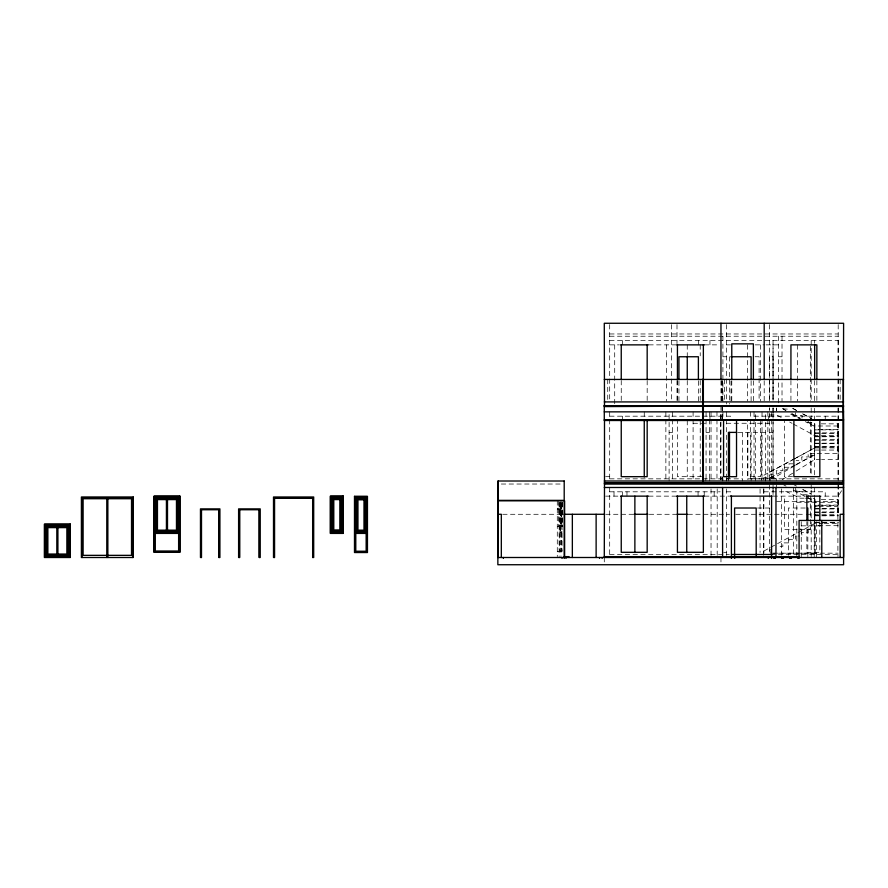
<?xml version="1.0" encoding="UTF-8"?>
<svg xmlns="http://www.w3.org/2000/svg" width="888" height="888" viewBox="0 0 888 888"><rect width="100%" height="100%" fill="white"/><g stroke="black" fill="none" stroke-linecap="round" stroke-linejoin="round"><path stroke-width="0.67" stroke-dasharray="4.44 3.33" d="M722.477 410.733L722.477 408.491M769.585 410.556L769.585 407.969L769.585 479.22M769.585 400.832L769.585 356.754L773.048 356.754L773.048 400.832L773.048 340.548L773.048 400.155M773.048 411.854L773.048 407.969L773.048 420.89M776.567 407.969L776.567 410.556L776.567 405.372M814.64 518.725L814.862 499.467L814.862 520.923M814.862 518.725L814.862 499.467M814.862 423.842L814.862 448.163L814.651 423.842L814.862 430.502M841.569 490.731L838.194 496.137L821.145 496.137M782.295 479.631L795.004 471.772M796.159 471.062L814.651 459.64L820.19 459.64M794.56 465.823L774.469 477.566L763.591 477.566M795.737 465.134L814.651 454.09M769.585 472.316L792.729 459.784M793.95 459.118L814.651 447.907L838.117 447.907M763.891 551.037L814.651 523.532L822.932 523.532M795.193 458.386L763.591 475.402L763.891 480.008M796.414 457.731L814.651 447.907M770.473 477.566L795.149 464.957M796.381 464.335L817.36 453.624L837.895 453.624L837.895 423.842M609.69 333.966L838.194 333.966M609.69 336.23L838.194 336.23M609.69 340.548L838.194 340.548M609.69 344.866L619.391 344.866M648.828 344.866L676.212 344.866M704.406 344.866L718.825 344.866M726.373 344.866L730.491 344.866M755.211 344.866L764.823 344.866M766.2 344.866L778.554 344.866M722.91 356.754L726.373 356.754M755.1 356.754L759.107 356.754L759.107 377.012M778.554 356.754L782.017 356.754M782.905 408.813L789.254 409.246M769.585 414.951L776.567 414.951L782.517 418.17M609.69 416.183L722.91 416.183M726.373 416.183L730.691 416.183L730.691 420.501M754.034 416.183L838.194 416.183M807.403 422.566L814.629 422.999M693.095 423.265L706.06 423.265M726.373 423.265L771.705 423.265M821.278 423.842L838.117 423.842M838.183 425.996L813.763 425.996L805.261 421.634M838.183 429.437L814.629 429.437L814.629 425.996L806.304 421.489M814.629 429.87L820.179 429.87M821.567 429.87L838.183 429.87M669.108 432.389L672.571 432.389M706.06 432.389L709.512 432.389M737.606 432.389L761.416 432.389L761.416 479.653M762.026 432.389L765.489 432.389M769.585 432.389L773.048 432.389M814.629 432.878L838.194 432.878M814.64 433.311L820.179 433.311M821.567 433.311L838.194 433.311M793.217 423.976L814.629 435.575L838.183 435.575L838.194 459.64L821.578 459.64M814.64 436.319L838.194 436.319M814.64 436.752L820.179 436.752M821.567 436.752L838.194 436.752M814.64 439.749L838.194 439.749M814.64 440.182L820.179 440.182M821.567 440.182L838.194 440.182M814.64 443.19L838.194 443.19M814.64 443.623L820.179 443.623M821.567 443.623L838.194 443.623M814.64 446.631L838.194 446.631M814.64 447.064L820.19 447.064M821.567 447.064L838.194 447.064M814.651 450.061L820.19 450.061M821.578 450.061L838.194 450.061M814.651 453.502L808.002 453.502L808.302 456.943L801.653 456.943L801.953 460.384L796.114 460.384M792.917 463.814L788.966 463.814L789.265 467.255L782.617 467.255L782.927 470.696L776.279 470.696L776.578 474.125L769.929 474.125L770.24 481.007M605.627 476.678L609.69 476.678M701.997 476.678L677.433 476.678L677.433 420.501M792.584 476.678L784.393 476.678L784.393 420.501M609.69 478.843L742.346 478.843M747.874 478.843L838.194 478.843M726.373 478.843L729.503 478.843M751.115 478.843L776.567 478.843L776.567 481.007M501.32 484.027L560.739 484.027M609.69 491.808L720.157 491.808M726.373 491.808L730.691 491.808L730.691 496.137M763.891 491.808L825.23 491.808L825.23 496.137M807.325 494.76L801.942 494.76L802.241 491.319L795.604 491.319L795.604 488.311M605.627 496.137L619.547 496.137M648.662 496.137L676.567 496.137M704.539 496.137L729.614 496.137M773.048 496.137L805.172 496.137M804.128 498.19L800.188 498.19L783.216 490.154M805.438 498.19L814.629 498.623M821.278 499.467L838.117 499.467M776.567 501.631L838.183 501.631M796.814 502.286L838.072 502.286M560.961 503.185L562.037 503.185M838.183 505.072L814.629 505.072L814.629 501.631L792.029 489.388M814.629 505.505L820.179 505.505M821.567 505.505L838.183 505.505M814.651 506.371L817.415 506.371M818.803 506.371L838.194 506.371M757.553 508.014L773.048 508.014M805.25 508.014L788.389 508.014L788.389 555.289M557.287 508.258L560.961 508.258M814.629 508.502L838.194 508.502M814.64 508.935L820.179 508.935M821.567 508.935L838.194 508.935L838.194 511.943L814.64 511.943M557.287 509.335L560.961 509.335M814.64 512.376L820.179 512.376M821.567 512.376L838.194 512.376M502.697 514.285L562.859 514.285M605.727 514.285L633.388 514.285M649.295 514.285L676.256 514.285M688.011 514.285L729.503 514.285M735.73 514.285L804.872 514.285M806.26 514.285L838.072 514.285M814.64 515.384L838.194 515.384M814.64 515.817L820.179 515.817M821.567 515.817L838.194 515.817M814.64 522.255L838.194 522.255M814.64 522.688L838.194 522.688M824.219 523.532L838.117 523.532M560.961 523.998L562.037 523.998M560.306 525.086L562.681 525.086M838.194 525.696L814.64 525.696L814.651 529.137L808.002 529.137M801.242 525.84L821.777 525.84M558.796 526.162L562.848 526.162M557.287 526.384L562.848 526.384M799.089 529.082L801.242 529.082M808.002 529.57L808.302 532.567L801.653 532.567L801.953 536.008L797.924 536.008M559.695 531.59L562.071 531.59M559.695 532.667L562.071 532.667M796.58 536.008L795.315 536.008L795.615 539.449L788.966 539.449L789.265 542.89L782.617 542.89L782.927 546.32L777.544 546.32M770.729 549.761L769.929 549.761L770.24 553.202M559.695 550.505L562.071 550.505M557.287 551.581L562.182 551.581M723.676 552.314L726.373 552.314M770.951 553.202L814.651 553.202M773.481 553.191L838.117 553.169M609.69 554.478L729.337 554.478M770.695 554.478L838.194 554.478M790.686 414.152L799.189 418.514M792.729 408.369L797.491 410.944M803.44 414.174L811.765 418.681M782.517 408.602L786.08 410.534M792.029 413.753L800.354 418.27M789.654 422.033L792.029 423.321M803.44 489.799L810.578 493.673M783.704 484.87L786.08 486.158M792.884 408.502L796.514 410.489M802.552 413.786L811.022 418.415M794.094 484.793L796.514 486.113M802.552 489.421L811.022 494.05M783.216 409.068L785.636 410.411M791.674 413.786L800.144 418.514M814.629 435.575L814.651 459.64M769.385 478.843L769.385 480.996M840.148 379.442L840.148 400.599M838.194 324.597L838.194 401.254M838.194 407.969L838.194 481.007M838.194 484.892L838.194 513.164M838.117 340.548L838.117 401.187M838.117 408.08L838.117 479.609M838.117 484.404L838.117 513.308M837.895 499.467L837.895 553.169M837.983 554.478L837.983 556.632M825.23 416.183L825.23 420.501M819.835 522.166L819.835 552.314L806.87 552.314L806.87 522.166M816.86 380.497L816.86 401.054M816.372 521.811L816.372 557.498M815.295 525.84L815.295 556.121M814.651 340.548L814.651 343.323M814.651 380.619L814.651 401.343M814.651 408.258L814.651 477.344M814.651 487.379L814.651 556.632M814.207 521.811L814.207 557.498M811.188 340.548L811.188 400.111M811.188 407.969L811.188 420.89M811.188 422.277L811.188 474.914M811.188 484.604L811.188 488.766M811.188 490.143L811.188 520.623M811.188 522.011L811.188 556.632M810.322 346.242L810.322 401.054M810.322 421.867L810.322 475.313M810.322 496.137L810.322 529.481L784.393 529.481L784.393 496.137M808.291 419.558L808.291 422.566M808.291 495.193L808.291 498.19M807.836 521.522L807.836 556.632M801.942 418.126L802.241 415.684L795.604 415.684L795.604 412.687M801.242 521.678L801.242 557.498M797.357 344.866L797.357 401.054M796.814 489.954L796.814 556.632M793.361 487.49L793.361 556.632M790.931 380.497L790.931 401.054M782.017 336.23L782.017 401.321M781.362 488.866L781.362 555.255M778.554 336.23L778.554 404.029M776.567 484.892L776.567 487.49M773.048 408.469L773.048 418.181M773.048 419.558L773.048 479.176M773.048 487.49L773.048 495.271M773.048 422.277L773.048 479.22M773.048 484.604L773.048 488.766M773.048 490.143L773.048 495.693M771.317 411.854L771.317 479.62M769.585 324.597L769.585 401.254M769.585 484.892L769.585 553.202M768.509 416.183L768.509 420.501M767.865 411.854L767.865 479.62M765.7 478.843L765.7 481.007M765.489 414.618L765.489 481.007M764.191 380.741L764.191 401.265M763.891 488.866L763.891 553.202M763.525 488.866L763.525 555.255M762.026 411.854L762.026 481.007M761.815 478.843L761.815 481.007M760.616 344.866L760.616 401.054M760.616 420.501L760.616 476.678L747.652 476.678L747.652 420.501M760.073 488.866L760.073 552.491M759.107 378.366L759.107 401.321M755.544 414.618L755.544 481.007M754.034 411.854L754.034 479.62M753.379 380.763L753.379 401.276M751.115 381.063L751.115 401.321M751.115 432.389L751.115 481.007M750.571 411.854L750.571 479.62M747.874 432.389L747.874 479.653M747.652 344.866L747.652 401.054M742.346 432.389L742.346 480.996M731.779 380.763L731.779 401.276M731.013 381.063L731.013 401.321M729.503 356.754L729.503 404.029M728.426 478.299L728.426 481.007M726.373 324.597L726.373 403.996M726.373 411.854L726.373 481.007M726.373 488.866L726.373 556.632M724.43 379.442L724.43 400.599M722.91 336.23L722.91 401.321M722.91 411.854L722.91 420.501M722.91 478.843L722.91 481.007M722.699 478.843L722.699 481.007M722.477 380.741L722.477 401.265M722.477 406.46L722.477 410.511M722.477 414.496L722.477 420.002M722.477 476.867L722.477 479.631M722.044 380.741L722.044 401.265M722.044 406.238L722.044 410.733M722.044 414.496L722.044 420.002M722.044 476.867L722.044 479.631M721.4 380.763L721.4 400.599M720.967 380.741L720.967 401.265M720.967 406.46L720.967 410.511M720.967 414.496L720.967 419.791M720.967 421.867L720.967 479.631M720.967 557.498L720.967 563.392M720.434 414.618L720.434 479.62M717.193 488.866L717.193 555.255M716.971 411.854L716.971 479.62M714.163 491.808L714.163 496.137M711.033 411.854L711.033 481.007M711.033 488.866L711.033 556.632M709.945 340.548L709.945 344.866M709.945 416.183L709.945 420.501M709.734 478.843L709.734 481.007M709.512 411.854L709.512 481.007M706.06 411.854L706.06 481.007M705.849 478.843L705.849 481.007M704.217 491.808L704.217 496.137M700.221 344.866L700.221 355.833M700.221 380.497L700.221 401.054M700.221 420.501L700.221 476.678M698.39 340.548L698.39 344.866M698.39 381.063L698.39 404.029M698.068 491.808L698.068 496.137M693.095 411.854L693.095 479.62M687.257 344.866L687.257 355.833M687.257 380.497L687.257 401.054M687.257 420.501L687.257 476.678M678.943 381.063L678.943 401.321M677.433 380.497L677.433 401.054M677 324.597L677 343.578M677 380.486L677 401.254M672.571 411.854L672.571 479.653M671.594 324.631L671.594 401.276M669.108 414.618L669.108 481.007M666.566 344.866L666.566 401.254M665.867 411.854L665.867 479.62M647.174 380.497L647.174 401.054M644.255 411.854L644.255 418.77M626.972 491.808L626.972 496.137M622.655 340.548L622.655 344.866M622.655 416.183L622.655 420.501M622.655 491.808L622.655 496.137M621.245 380.497L621.245 401.054M614.707 344.866L614.707 403.996M614.008 491.808L614.008 496.137M609.69 324.597L609.69 401.254M609.69 411.854L609.69 479.62M609.69 487.49L609.69 555.266M607.736 379.442L607.736 401.276M604.284 557.498L604.284 563.392M562.681 502.342L562.681 526.162M562.037 502.097L562.071 551.581M561.882 503.185L561.882 523.998M561.693 504.262L561.693 522.921M561.516 504.262L561.516 522.921M561.349 503.185L561.349 523.998M561.227 532.667L561.227 550.505M561.061 532.667L561.061 550.505M560.961 501.443L560.961 556.632M560.694 503.607L560.694 530.513M560.517 503.607L560.517 530.513M560.306 502.342L560.339 531.59M559.695 502.53L559.695 551.581M559.118 502.53L559.118 508.258M559.118 509.335L559.118 556.632M558.796 501.021L558.796 526.384M557.287 500.799L557.287 556.632M726.584 478.843L726.584 480.996L726.584 478.843"/><path stroke-width="1.33" d="M354.712 552.314L354.712 496.57L367.232 496.57L367.232 552.314L354.712 552.314L354.712 496.57M367.232 552.314L367.232 496.57M703.141 420.002L703.141 406.238L843.389 406.238L843.6 419.791L703.141 420.002L843.6 419.791M702.863 379.442L702.863 405.96L604.495 405.96L604.284 323.265L843.6 323.265L843.389 405.96L703.141 405.96L703.141 379.442M604.284 406.46L702.863 406.238L702.863 420.002L604.284 419.791L604.284 406.46L702.863 406.238M604.495 420.279L702.863 420.279L702.863 483.161L604.495 483.161L604.495 420.002M604.284 557.498L604.495 483.594L843.6 483.816L843.6 564.735L497.857 564.735L497.857 500.799L564.202 500.799L564.202 558.363M703.141 405.96L843.6 405.738M702.863 483.161L702.863 420.279M703.141 483.161L843.6 482.95L843.6 420.279L703.141 420.279L703.141 483.161L843.6 482.95M620.734 344.866L648.351 344.866M676.689 344.866L704.406 344.866M730.857 356.754L751.115 356.754L751.115 379.709M604.284 379.442L843.6 379.442M604.284 401.92L843.6 401.92M604.284 405.372L604.717 406.46M604.284 405.738L702.863 405.96M703.141 406.238L843.6 406.46M604.284 411.854L843.6 411.854M604.284 419.791L702.863 420.002M604.284 420.501L702.641 420.501M703.141 420.279L843.389 420.279M736.263 432.389L728.426 432.389L728.426 476.956M604.284 481.007L843.6 481.007M604.284 482.95L702.641 482.95M604.284 483.816L843.6 483.816M604.284 487.49L843.6 487.49M620.679 496.137L648.473 496.137M676.567 496.137L704.217 496.137M730.702 496.137L772.049 496.137M806.315 496.137L820.179 496.137M274.536 498.035L312.654 498.035M106.782 498.723L83.117 498.723L83.117 555.344L106.782 555.344M107.859 498.723L131.524 498.723L131.524 555.344L107.859 555.344M166.422 499.589L157.454 499.589L157.454 530.169L166.422 530.169M167.499 499.589L176.468 499.589L176.468 530.169L167.499 530.169M497.857 514.285L501.32 514.285L501.32 557.498M564.202 514.285L604.351 514.285M634.076 514.285L647.907 514.285M676.956 514.285L687.323 514.285M843.6 514.285L840.148 514.285L840.148 557.498M840.148 520.446L799.089 520.446L799.089 558.363M56.821 527.616L47.863 527.616L47.863 554.045L56.821 554.045M57.909 527.616L66.866 527.616L66.866 554.045L57.909 554.045M731.812 554.478L772.593 554.478M564.202 556.632L569.008 556.632L569.008 557.498M604.284 556.632L799.433 556.632M843.6 556.632L843.167 379.442M497.857 557.498L843.6 557.498M843.389 405.372L843.389 481.007M821.777 520.446L821.777 557.498M819.835 420.501L819.835 476.678L793.894 476.678L793.894 420.501M819.835 496.137L819.835 520.801M816.86 379.132L816.86 344.866L790.931 344.866L790.931 379.132M814.651 344.688L814.651 379.331M807.836 508.014L807.836 520.168M806.87 496.137L806.87 520.801M798.368 557.498L798.368 558.363M798.035 557.498L798.035 558.363M791.452 557.498L791.452 558.363M791.119 557.498L791.119 558.363M790.298 557.498L790.298 558.363M789.965 557.498L789.965 558.363M783.383 557.498L783.383 558.363M783.05 557.498L783.05 558.363M782.217 557.498L782.217 558.363M781.884 557.498L781.884 558.363M775.968 487.49L775.968 556.632M775.302 557.498L775.302 558.363M774.969 557.498L774.969 558.363M773.748 557.498L773.748 558.363M771.583 496.137L771.583 556.632M771.583 557.498L771.583 558.363M768.253 557.498L768.253 558.363M764.191 323.265L764.191 379.376M756.188 556.632L756.188 508.014L734.587 508.014L734.587 556.632M753.379 379.398L753.379 343.845L731.779 343.845L731.779 379.398M736.529 420.501L736.529 476.678L723.565 476.678L723.565 420.501M734.731 557.498L734.731 558.363M731.401 496.137L731.401 556.632M731.401 557.498L731.401 558.363M729.503 432.389L729.503 476.956M722.588 487.49L722.588 556.632M720.967 323.265L720.967 379.376M703.363 344.866L703.363 379.132M703.363 379.442L703.363 405.738M703.363 406.46L703.363 419.791M703.363 420.501L703.363 482.95M703.363 496.137L703.363 552.314L677.433 552.314L677.433 496.137M702.641 379.442L702.641 405.738M702.641 406.46L702.641 419.791M698.39 379.709L698.39 356.754L678.943 356.754L678.943 379.709M687.257 357.198L687.257 379.132M686.746 496.137L686.746 552.514M677.433 344.866L677.433 379.132M647.174 344.866L647.174 379.132M647.174 420.501L647.174 476.678L621.245 476.678L621.245 420.501M647.174 496.137L647.174 552.314L621.245 552.314L621.245 496.137M644.255 420.157L644.255 476.856M634.876 496.137L634.876 552.514M621.245 344.866L621.245 379.132M604.495 405.372L604.495 406.238M602.12 557.498L602.12 558.363M599.522 557.498L599.522 558.363M596.125 514.285L596.125 557.498M572.349 514.285L572.349 557.498M566 557.498L566 558.363M564.624 500.799L564.624 556.632M562.037 557.498L562.037 558.363M503.341 557.498L503.341 558.363M498.29 481.007L498.29 557.498M312.831 557.498L312.831 497.857L274.37 497.857L274.37 557.498M312.654 497.857L312.654 557.498L313.697 557.498L313.697 496.991L273.504 496.991L273.504 557.498L274.536 557.498L274.536 497.857M259.352 557.498L259.352 509.745L239.471 509.745L239.471 557.498M259.174 509.745L259.174 557.498L260.217 557.498L260.217 508.88L238.606 508.88L238.606 557.498L239.638 557.498L239.638 509.745M219.047 557.498L219.047 509.745L201.332 509.745L201.332 557.498M218.87 509.745L218.87 557.498L219.913 557.498L219.913 508.88L200.466 508.88L200.466 557.498L201.498 557.498L201.498 509.745M167.499 498.512L167.499 531.246M166.422 498.512L166.422 531.246M132.601 557.498L132.601 497.646L82.04 497.646L82.04 557.498M107.859 497.646L107.859 557.498M106.782 497.646L106.782 557.498M57.909 526.54L57.909 555.122M56.821 526.54L56.821 555.122M354.49 496.348L354.49 552.536L367.454 552.536L367.454 496.348L354.49 496.348M564.202 481.007L497.857 481.007L497.857 500.366L564.202 500.366L564.202 481.007M179.931 496.137L154.001 496.137L154.001 552.314L179.931 552.314L179.931 496.137M343.29 496.137L330.325 496.137L330.325 533.411L343.29 533.411L343.29 496.137M179.709 496.348L154.212 496.348L154.212 552.092L179.709 552.092L179.709 496.348M343.079 496.348L330.547 496.348L330.547 533.189L343.079 533.189L343.079 496.348M133.256 496.991L81.396 496.991L81.396 557.498L133.256 557.498L133.256 496.991M178.621 497.435L155.3 497.435L155.3 532.323L178.621 532.323L178.621 497.435M341.991 497.435L331.635 497.435L331.635 532.101L341.991 532.101L341.991 497.435M366.156 497.657L355.788 497.657L355.788 532.323L366.156 532.323L366.156 497.657M177.544 498.512L156.377 498.512L156.377 531.246L177.544 531.246L177.544 498.512M340.914 498.512L332.711 498.512L332.711 531.024L340.914 531.024L340.914 498.512M365.068 498.734L356.865 498.734L356.865 531.246L365.068 531.246L365.068 498.734M339.838 499.589L333.788 499.589L333.788 529.947L339.838 529.947L339.838 499.589M363.991 499.811L357.953 499.811L357.953 530.169L363.991 530.169L363.991 499.811M70.33 524.153L44.4 524.153L44.4 557.498L70.33 557.498L70.33 524.153M70.108 524.375L44.622 524.375L44.622 557.287L70.108 557.287L70.108 524.375M69.031 525.452L45.699 525.452L45.699 556.199L69.031 556.199L69.031 525.452M67.954 526.54L46.787 526.54L46.787 555.122L67.954 555.122L67.954 526.54M178.621 533.411L155.3 533.411L155.3 551.015L178.621 551.015L178.621 533.411M366.156 533.411L355.788 533.411L355.788 551.237L366.156 551.237L366.156 533.411"/></g></svg>
